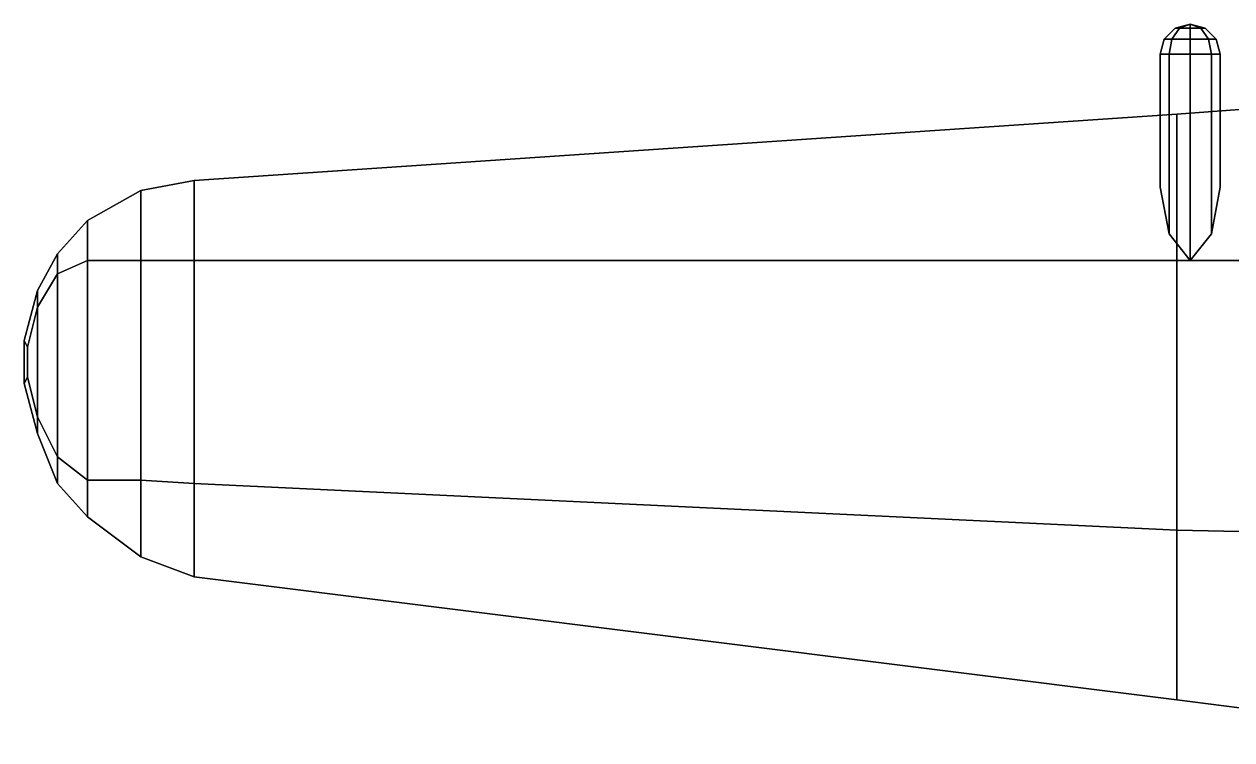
# Model space of a CAD drawing. Header units: millimetres. Extents: x -5.3 to 5.3, y -4.4 to 9.
# Drawn here: x -5.25 to -1.625, y 0.26 to 2.41 of the extents above; entities that cross this region are included whole.
import ezdxf

# ---------------------------------------------------------------- set-up
doc = ezdxf.new("R2010")
doc.units = ezdxf.units.MM
doc.layers.add('wing1', color=5, linetype='Continuous')

msp = doc.modelspace()

# ---------------------------------------------------------------- linework, layer by layer
at = {"layer": 'wing1'}
for points in [[(-1.795, 2.3979, -0.31), (-1.8279, 2.365, -0.31), (-1.8051, 2.365, -0.2549), (-1.7818, 2.3979, -0.2782)], [(-1.7818, 2.3979, -0.3418), (-1.8051, 2.365, -0.3651), (-1.8279, 2.365, -0.31), (-1.795, 2.3979, -0.31)], [(-1.7818, 2.3979, -0.2782), (-1.8051, 2.365, -0.2549), (-1.75, 2.365, -0.2321), (-1.75, 2.3979, -0.265)], [(-1.75, 2.3979, -0.355), (-1.75, 2.365, -0.3879), (-1.8051, 2.365, -0.3651), (-1.7818, 2.3979, -0.3418)], [(-1.75, 2.41, -0.31), (-1.795, 2.3979, -0.31), (-1.7818, 2.3979, -0.2782), (-1.75, 2.41, -0.31)], [(-1.75, 2.41, -0.31), (-1.7818, 2.3979, -0.3418), (-1.795, 2.3979, -0.31), (-1.75, 2.41, -0.31)], [(-1.75, 2.41, -0.31), (-1.7818, 2.3979, -0.2782), (-1.75, 2.3979, -0.265), (-1.75, 2.41, -0.31)], [(-1.75, 2.41, -0.31), (-1.75, 2.3979, -0.355), (-1.7818, 2.3979, -0.3418), (-1.75, 2.41, -0.31)], [(-1.75, 2.41, -0.31), (-1.75, 2.3979, -0.265), (-1.7182, 2.3979, -0.2782), (-1.75, 2.41, -0.31)], [(-1.75, 2.41, -0.31), (-1.7182, 2.3979, -0.2782), (-1.705, 2.3979, -0.31), (-1.75, 2.41, -0.31)], [(-1.75, 2.41, -0.31), (-1.705, 2.3979, -0.31), (-1.7182, 2.3979, -0.3418), (-1.75, 2.41, -0.31)], [(-1.75, 2.41, -0.31), (-1.7182, 2.3979, -0.3418), (-1.75, 2.3979, -0.355), (-1.75, 2.41, -0.31)], [(-1.75, 2.3979, -0.265), (-1.75, 2.365, -0.2321), (-1.6949, 2.365, -0.2549), (-1.7182, 2.3979, -0.2782)], [(-1.7182, 2.3979, -0.3418), (-1.6949, 2.365, -0.3651), (-1.75, 2.365, -0.3879), (-1.75, 2.3979, -0.355)], [(-1.7182, 2.3979, -0.2782), (-1.6949, 2.365, -0.2549), (-1.6721, 2.365, -0.31), (-1.705, 2.3979, -0.31)], [(-1.705, 2.3979, -0.31), (-1.6721, 2.365, -0.31), (-1.6949, 2.365, -0.3651), (-1.7182, 2.3979, -0.3418)], [(-1.8279, 2.365, -0.31), (-1.84, 2.32, -0.31), (-1.8136, 2.32, -0.2464), (-1.8051, 2.365, -0.2549)], [(-1.8051, 2.365, -0.3651), (-1.8136, 2.32, -0.3736), (-1.84, 2.32, -0.31), (-1.8279, 2.365, -0.31)], [(-1.8051, 2.365, -0.2549), (-1.8136, 2.32, -0.2464), (-1.75, 2.32, -0.22), (-1.75, 2.365, -0.2321)], [(-1.75, 2.365, -0.3879), (-1.75, 2.32, -0.4), (-1.8136, 2.32, -0.3736), (-1.8051, 2.365, -0.3651)], [(-1.75, 2.365, -0.2321), (-1.75, 2.32, -0.22), (-1.6864, 2.32, -0.2464), (-1.6949, 2.365, -0.2549)], [(-1.6949, 2.365, -0.3651), (-1.6864, 2.32, -0.3736), (-1.75, 2.32, -0.4), (-1.75, 2.365, -0.3879)], [(-1.6949, 2.365, -0.2549), (-1.6864, 2.32, -0.2464), (-1.66, 2.32, -0.31), (-1.6721, 2.365, -0.31)], [(-1.6721, 2.365, -0.31), (-1.66, 2.32, -0.31), (-1.6864, 2.32, -0.3736), (-1.6949, 2.365, -0.3651)], [(-1.8136, 2.32, -0.2464), (-1.84, 2.32, -0.31), (-1.84, 1.92, -0.31), (-1.8136, 1.78, -0.2464)], [(-1.84, 2.32, -0.31), (-1.8136, 2.32, -0.3736), (-1.8136, 1.78, -0.3736), (-1.84, 1.92, -0.31)], [(-1.75, 2.32, -0.22), (-1.8136, 2.32, -0.2464), (-1.8136, 1.78, -0.2464), (-1.75, 1.7, -0.22)], [(-1.8136, 2.32, -0.3736), (-1.75, 2.32, -0.4), (-1.75, 1.7, -0.4), (-1.8136, 1.78, -0.3736)], [(-1.6864, 2.32, -0.2464), (-1.75, 2.32, -0.22), (-1.75, 1.7, -0.22), (-1.6864, 1.78, -0.2464)], [(-1.75, 2.32, -0.4), (-1.6864, 2.32, -0.3736), (-1.6864, 1.78, -0.3736), (-1.75, 1.7, -0.4)], [(-1.66, 2.32, -0.31), (-1.6864, 2.32, -0.2464), (-1.6864, 1.78, -0.2464), (-1.66, 1.92, -0.31)], [(-1.6864, 2.32, -0.3736), (-1.66, 2.32, -0.31), (-1.66, 1.92, -0.31), (-1.6864, 1.78, -0.3736)], [(-1.79, 1.7, -0.21), (-0.85, 1.7, -0.24), (-0.85, 2.21, -0.46), (-1.79, 2.14, -0.39)], [(-1.79, 2.14, -0.39), (-0.85, 2.21, -0.46), (-0.85, 1.7, -0.62), (-1.79, 1.7, -0.53)], [(-4.74, 1.7, -0.1), (-1.79, 1.7, -0.21), (-1.79, 2.14, -0.39), (-4.74, 1.94, -0.17)], [(-4.74, 1.94, -0.17), (-1.79, 2.14, -0.39), (-1.79, 1.7, -0.53), (-4.74, 1.7, -0.24)], [(-4.9, 1.7, -0.09), (-4.74, 1.7, -0.1), (-4.74, 1.94, -0.17), (-4.9, 1.91, -0.16)], [(-4.9, 1.91, -0.16), (-4.74, 1.94, -0.17), (-4.74, 1.7, -0.24), (-4.9, 1.7, -0.22)], [(-5.06, 1.7, -0.08), (-4.9, 1.7, -0.09), (-4.9, 1.91, -0.16), (-5.06, 1.82, -0.15)], [(-5.06, 1.82, -0.15), (-4.9, 1.91, -0.16), (-4.9, 1.7, -0.22), (-5.06, 1.7, -0.2)], [(-5.15, 1.66, -0.09), (-5.06, 1.7, -0.08), (-5.06, 1.82, -0.15), (-5.15, 1.72, -0.14)], [(-5.15, 1.72, -0.14), (-5.06, 1.82, -0.15), (-5.06, 1.7, -0.2), (-5.15, 1.66, -0.19)], [(-5.21, 1.56, -0.1), (-5.15, 1.66, -0.09), (-5.15, 1.72, -0.14), (-5.21, 1.61, -0.13)], [(-5.21, 1.61, -0.13), (-5.15, 1.72, -0.14), (-5.15, 1.66, -0.19), (-5.21, 1.56, -0.17)], [(-5.15, 1.11, -0.09), (-5.06, 1.04, -0.08), (-5.06, 1.7, -0.08), (-5.15, 1.66, -0.09)], [(-5.06, 1.7, -0.2), (-5.06, 1.04, -0.2), (-5.15, 1.11, -0.19), (-5.15, 1.66, -0.19)], [(-5.06, 1.04, -0.08), (-4.9, 1.04, -0.09), (-4.9, 1.7, -0.09), (-5.06, 1.7, -0.08)], [(-4.9, 1.7, -0.22), (-4.9, 1.04, -0.22), (-5.06, 1.04, -0.2), (-5.06, 1.7, -0.2)], [(-4.9, 1.04, -0.09), (-4.74, 1.03, -0.1), (-4.74, 1.7, -0.1), (-4.9, 1.7, -0.09)], [(-4.74, 1.7, -0.24), (-4.74, 1.03, -0.24), (-4.9, 1.04, -0.22), (-4.9, 1.7, -0.22)], [(-4.74, 1.03, -0.1), (-1.79, 0.89, -0.21), (-1.79, 1.7, -0.21), (-4.74, 1.7, -0.1)], [(-1.79, 1.7, -0.53), (-1.79, 0.89, -0.53), (-4.74, 1.03, -0.24), (-4.74, 1.7, -0.24)], [(-1.79, 0.89, -0.21), (-0.85, 0.87, -0.24), (-0.85, 1.7, -0.24), (-1.79, 1.7, -0.21)], [(-0.85, 1.7, -0.62), (-0.85, 0.87, -0.62), (-1.79, 0.89, -0.53), (-1.79, 1.7, -0.53)], [(-5.21, 1.23, -0.1), (-5.15, 1.11, -0.09), (-5.15, 1.66, -0.09), (-5.21, 1.56, -0.1)], [(-5.15, 1.66, -0.19), (-5.15, 1.11, -0.19), (-5.21, 1.23, -0.17), (-5.21, 1.56, -0.17)], [(-5.24, 1.44, -0.11), (-5.21, 1.56, -0.1), (-5.21, 1.61, -0.13), (-5.25, 1.46, -0.13)], [(-5.25, 1.46, -0.13), (-5.21, 1.61, -0.13), (-5.21, 1.56, -0.17), (-5.24, 1.44, -0.15)], [(-5.24, 1.35, -0.11), (-5.21, 1.23, -0.1), (-5.21, 1.56, -0.1), (-5.24, 1.44, -0.11)], [(-5.21, 1.56, -0.17), (-5.21, 1.23, -0.17), (-5.24, 1.35, -0.15), (-5.24, 1.44, -0.15)], [(-5.25, 1.46, -0.13), (-5.25, 1.33, -0.13), (-5.24, 1.35, -0.11), (-5.24, 1.44, -0.11)], [(-5.24, 1.44, -0.15), (-5.24, 1.35, -0.15), (-5.25, 1.33, -0.13), (-5.25, 1.46, -0.13)], [(-5.25, 1.33, -0.13), (-5.21, 1.18, -0.13), (-5.21, 1.23, -0.1), (-5.24, 1.35, -0.11)], [(-5.24, 1.35, -0.15), (-5.21, 1.23, -0.17), (-5.21, 1.18, -0.13), (-5.25, 1.33, -0.13)], [(-5.21, 1.18, -0.13), (-5.15, 1.03, -0.14), (-5.15, 1.11, -0.09), (-5.21, 1.23, -0.1)], [(-5.21, 1.23, -0.17), (-5.15, 1.11, -0.19), (-5.15, 1.03, -0.14), (-5.21, 1.18, -0.13)], [(-5.15, 1.03, -0.14), (-5.06, 0.93, -0.15), (-5.06, 1.04, -0.08), (-5.15, 1.11, -0.09)], [(-5.15, 1.11, -0.19), (-5.06, 1.04, -0.2), (-5.06, 0.93, -0.15), (-5.15, 1.03, -0.14)], [(-5.06, 0.93, -0.15), (-4.9, 0.81, -0.16), (-4.9, 1.04, -0.09), (-5.06, 1.04, -0.08)], [(-5.06, 1.04, -0.2), (-4.9, 1.04, -0.22), (-4.9, 0.81, -0.16), (-5.06, 0.93, -0.15)], [(-4.9, 0.81, -0.16), (-4.74, 0.75, -0.17), (-4.74, 1.03, -0.1), (-4.9, 1.04, -0.09)], [(-4.9, 1.04, -0.22), (-4.74, 1.03, -0.24), (-4.74, 0.75, -0.17), (-4.9, 0.81, -0.16)], [(-4.74, 0.75, -0.17), (-1.79, 0.38, -0.39), (-1.79, 0.89, -0.21), (-4.74, 1.03, -0.1)], [(-4.74, 1.03, -0.24), (-1.79, 0.89, -0.53), (-1.79, 0.38, -0.39), (-4.74, 0.75, -0.17)], [(-1.79, 0.38, -0.39), (-0.85, 0.26, -0.46), (-0.85, 0.87, -0.24), (-1.79, 0.89, -0.21)], [(-1.79, 0.89, -0.53), (-0.85, 0.87, -0.62), (-0.85, 0.26, -0.46), (-1.79, 0.38, -0.39)]]:
    msp.add_3dface(points, dxfattribs=at)

doc.saveas('drawing.dxf')
